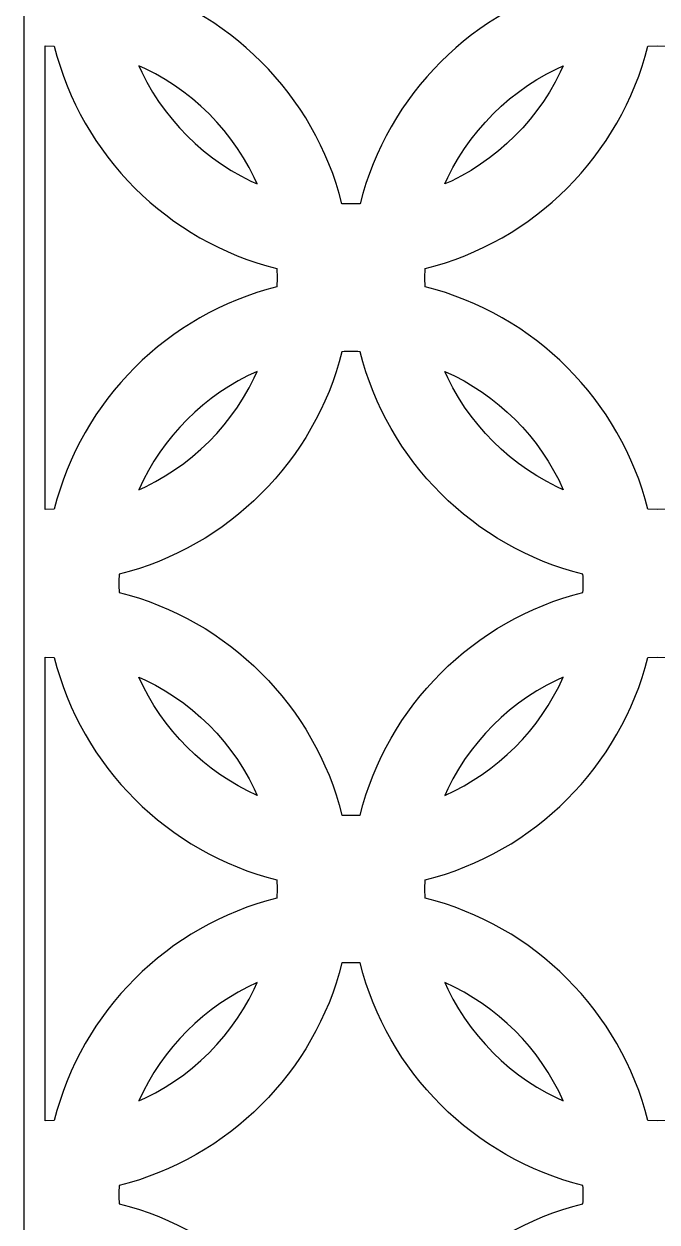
# Model space of a CAD drawing. Header units: centimetres. Extents: x 7.2 to 12.1, y -9 to 9.
# Drawn here: x 7.228 to 9.682, y 0.487 to 5.138 of the extents above; entities that cross this region are included whole.
import ezdxf

# ---------------------------------------------------------------- set-up
doc = ezdxf.new("R2010")
doc.units = ezdxf.units.CM
doc.header["$MEASUREMENT"] = 0
doc.layers.add('layer 1', color=7, linetype='Continuous')

msp = doc.modelspace()

# ---------------------------------------------------------------- linework, layer by layer
at = {"layer": 'layer 1', "color": 250, "lineweight": 30}
for points, knots in [([(7.22754, 9.00077), (7.22754, 9.00077), (12.1369, 9.00077), (12.1369, 9.00077), (12.1369, 9.00077), (12.1369, 9.00077), (12.1369, -9.00021), (12.1369, -9.00021), (12.1369, -9.00021), (12.1369, -9.00021), (7.22754, -9.00021), (7.22754, -9.00021), (7.22754, -9.00021), (7.22754, -9.00021), (7.22754, 9.00077), (7.22754, 9.00077)], [0, 0, 0, 0, 0.2, 0.2, 0.2, 0.2, 0.4, 0.4, 0.4, 0.4, 0.6, 0.6, 0.6, 0.6, 1, 1, 1, 1]), ([(7.59673, 5.30383), (8.02003, 5.19784), (8.35444, 4.86345), (8.46042, 4.44014), (8.46042, 4.44014), (8.46042, 4.44014), (8.49579, 4.43924), (8.49579, 4.43924), (8.49579, 4.43924), (8.49579, 4.43924), (8.53116, 4.44014), (8.53116, 4.44014), (8.53116, 4.44014), (8.63715, 4.86344), (8.97154, 5.19785), (9.39485, 5.30383), (9.39485, 5.30383), (9.39485, 5.30383), (9.39575, 5.3392), (9.39575, 5.3392), (9.39575, 5.3392), (9.39575, 5.3392), (9.39485, 5.37457), (9.39485, 5.37457), (9.39485, 5.37457), (8.97154, 5.48056), (8.63715, 5.81496), (8.53116, 6.23826), (8.53116, 6.23826), (8.53116, 6.23826), (8.49579, 6.23916), (8.49579, 6.23916), (8.49579, 6.23916), (8.49579, 6.23916), (8.46042, 6.23826), (8.46042, 6.23826), (8.46042, 6.23826), (8.35444, 5.81495), (8.02003, 5.48056), (7.59673, 5.37457), (7.59673, 5.37457), (7.59673, 5.37457), (7.59583, 5.3392), (7.59583, 5.3392), (7.59583, 5.3392), (7.59583, 5.3392), (7.59673, 5.30383), (7.59673, 5.30383)], [0, 0, 0, 0, 0.0769231, 0.0769231, 0.0769231, 0.0769231, 0.1538462, 0.1538462, 0.1538462, 0.1538462, 0.2307692, 0.2307692, 0.2307692, 0.2307692, 0.3076923, 0.3076923, 0.3076923, 0.3076923, 0.3846154, 0.3846154, 0.3846154, 0.3846154, 0.4615385, 0.4615385, 0.4615385, 0.4615385, 0.5384615, 0.5384615, 0.5384615, 0.5384615, 0.6153846, 0.6153846, 0.6153846, 0.6153846, 0.6923077, 0.6923077, 0.6923077, 0.6923077, 0.7692308, 0.7692308, 0.7692308, 0.7692308, 0.8461538, 0.8461538, 0.8461538, 0.8461538, 1, 1, 1, 1]), ([(7.30936, 3.25282), (7.30936, 3.25282), (7.34473, 3.25372), (7.34473, 3.25372), (7.34473, 3.25372), (7.45072, 3.67701), (7.78511, 4.01142), (8.20842, 4.1174), (8.20842, 4.1174), (8.20842, 4.1174), (8.20932, 4.15277), (8.20932, 4.15277), (8.20932, 4.15277), (8.20932, 4.15277), (8.20842, 4.18814), (8.20842, 4.18814), (8.20842, 4.18814), (7.78513, 4.29413), (7.45071, 4.62852), (7.34473, 5.05183), (7.34473, 5.05183), (7.34473, 5.05183), (7.30936, 5.05273), (7.30936, 5.05273), (7.30936, 5.05273), (7.30936, 5.05273), (7.30936, 3.25282), (7.30936, 3.25282)], [0, 0, 0, 0, 0.125, 0.125, 0.125, 0.125, 0.25, 0.25, 0.25, 0.25, 0.375, 0.375, 0.375, 0.375, 0.5, 0.5, 0.5, 0.5, 0.625, 0.625, 0.625, 0.625, 0.75, 0.75, 0.75, 0.75, 1, 1, 1, 1]), ([(9.68222, 3.25282), (9.68222, 3.25282), (9.71759, 3.25372), (9.71759, 3.25372), (9.71759, 3.25372), (9.82357, 3.67703), (10.15798, 4.01141), (10.58127, 4.1174), (10.58127, 4.1174), (10.58127, 4.1174), (10.58217, 4.15277), (10.58217, 4.15277), (10.58217, 4.15277), (10.58217, 4.15277), (10.58127, 4.18814), (10.58127, 4.18814), (10.58127, 4.18814), (10.15796, 4.29413), (9.82358, 4.62854), (9.71759, 5.05183), (9.71759, 5.05183), (9.71759, 5.05183), (9.68222, 5.05273), (9.68222, 5.05273), (9.68222, 5.05273), (9.68222, 5.05273), (9.64685, 5.05183), (9.64685, 5.05183), (9.64685, 5.05183), (9.54087, 4.62852), (9.20646, 4.29413), (8.78316, 4.18814), (8.78316, 4.18814), (8.78316, 4.18814), (8.78226, 4.15277), (8.78226, 4.15277), (8.78226, 4.15277), (8.78226, 4.15277), (8.78316, 4.1174), (8.78316, 4.1174), (8.78316, 4.1174), (9.20647, 4.01142), (9.54086, 3.67701), (9.64685, 3.25372), (9.64685, 3.25372), (9.64685, 3.25372), (9.68222, 3.25282), (9.68222, 3.25282)], [0, 0, 0, 0, 0.0769231, 0.0769231, 0.0769231, 0.0769231, 0.1538462, 0.1538462, 0.1538462, 0.1538462, 0.2307692, 0.2307692, 0.2307692, 0.2307692, 0.3076923, 0.3076923, 0.3076923, 0.3076923, 0.3846154, 0.3846154, 0.3846154, 0.3846154, 0.4615385, 0.4615385, 0.4615385, 0.4615385, 0.5384615, 0.5384615, 0.5384615, 0.5384615, 0.6153846, 0.6153846, 0.6153846, 0.6153846, 0.6923077, 0.6923077, 0.6923077, 0.6923077, 0.7692308, 0.7692308, 0.7692308, 0.7692308, 0.8461538, 0.8461538, 0.8461538, 0.8461538, 1, 1, 1, 1]), ([(7.67321, 4.97535), (7.67321, 4.97535), (7.69836, 4.96395), (7.69836, 4.96395), (7.69836, 4.96395), (7.69836, 4.96395), (7.73713, 4.94405), (7.73713, 4.94405), (7.73713, 4.94405), (7.73713, 4.94405), (7.77484, 4.92232), (7.77484, 4.92232), (7.77484, 4.92232), (7.77484, 4.92232), (7.81141, 4.89884), (7.81141, 4.89884), (7.81141, 4.89884), (7.81141, 4.89884), (7.84678, 4.87366), (7.84678, 4.87366), (7.84678, 4.87366), (7.84678, 4.87366), (7.88089, 4.84683), (7.88089, 4.84683), (7.88089, 4.84683), (7.88089, 4.84683), (7.91367, 4.81842), (7.91367, 4.81842), (7.91367, 4.81842), (7.91367, 4.81842), (7.94507, 4.78848), (7.94507, 4.78848), (7.94507, 4.78848), (7.94507, 4.78848), (7.975, 4.75709), (7.975, 4.75709), (7.975, 4.75709), (7.975, 4.75709), (8.00341, 4.72431), (8.00341, 4.72431), (8.00341, 4.72431), (8.00341, 4.72431), (8.03024, 4.6902), (8.03024, 4.6902), (8.03024, 4.6902), (8.03024, 4.6902), (8.05542, 4.65482), (8.05542, 4.65482), (8.05542, 4.65482), (8.05542, 4.65482), (8.07891, 4.61825), (8.07891, 4.61825), (8.07891, 4.61825), (8.07891, 4.61825), (8.10063, 4.58055), (8.10063, 4.58055), (8.10063, 4.58055), (8.10063, 4.58055), (8.12054, 4.54177), (8.12054, 4.54177), (8.12054, 4.54177), (8.12054, 4.54177), (8.13194, 4.51662), (8.13194, 4.51662), (8.13194, 4.51662), (8.13194, 4.51662), (8.10679, 4.52802), (8.10679, 4.52802), (8.10679, 4.52802), (8.10679, 4.52802), (8.06802, 4.54793), (8.06802, 4.54793), (8.06802, 4.54793), (8.06802, 4.54793), (8.03031, 4.56965), (8.03031, 4.56965), (8.03031, 4.56965), (8.03031, 4.56965), (7.99374, 4.59313), (7.99374, 4.59313), (7.99374, 4.59313), (7.99374, 4.59313), (7.95837, 4.61832), (7.95837, 4.61832), (7.95837, 4.61832), (7.95837, 4.61832), (7.92426, 4.64515), (7.92426, 4.64515), (7.92426, 4.64515), (7.92426, 4.64515), (7.89148, 4.67356), (7.89148, 4.67356), (7.89148, 4.67356), (7.89148, 4.67356), (7.86008, 4.7035), (7.86008, 4.7035), (7.86008, 4.7035), (7.86008, 4.7035), (7.83015, 4.73489), (7.83015, 4.73489), (7.83015, 4.73489), (7.83015, 4.73489), (7.80174, 4.76767), (7.80174, 4.76767), (7.80174, 4.76767), (7.80174, 4.76767), (7.77491, 4.80178), (7.77491, 4.80178), (7.77491, 4.80178), (7.77491, 4.80178), (7.74973, 4.83715), (7.74973, 4.83715), (7.74973, 4.83715), (7.74973, 4.83715), (7.72624, 4.87372), (7.72624, 4.87372), (7.72624, 4.87372), (7.72624, 4.87372), (7.70452, 4.91143), (7.70452, 4.91143), (7.70452, 4.91143), (7.70452, 4.91143), (7.68461, 4.9502), (7.68461, 4.9502), (7.68461, 4.9502), (7.68461, 4.9502), (7.67321, 4.97535), (7.67321, 4.97535)], [0, 0, 0, 0, 0.030303, 0.030303, 0.030303, 0.030303, 0.0606061, 0.0606061, 0.0606061, 0.0606061, 0.0909091, 0.0909091, 0.0909091, 0.0909091, 0.1212121, 0.1212121, 0.1212121, 0.1212121, 0.1515152, 0.1515152, 0.1515152, 0.1515152, 0.1818182, 0.1818182, 0.1818182, 0.1818182, 0.2121212, 0.2121212, 0.2121212, 0.2121212, 0.2424242, 0.2424242, 0.2424242, 0.2424242, 0.2727273, 0.2727273, 0.2727273, 0.2727273, 0.3030303, 0.3030303, 0.3030303, 0.3030303, 0.3333333, 0.3333333, 0.3333333, 0.3333333, 0.3636364, 0.3636364, 0.3636364, 0.3636364, 0.3939394, 0.3939394, 0.3939394, 0.3939394, 0.4242424, 0.4242424, 0.4242424, 0.4242424, 0.4545455, 0.4545455, 0.4545455, 0.4545455, 0.4848485, 0.4848485, 0.4848485, 0.4848485, 0.5151515, 0.5151515, 0.5151515, 0.5151515, 0.5454545, 0.5454545, 0.5454545, 0.5454545, 0.5757576, 0.5757576, 0.5757576, 0.5757576, 0.6060606, 0.6060606, 0.6060606, 0.6060606, 0.6363636, 0.6363636, 0.6363636, 0.6363636, 0.6666667, 0.6666667, 0.6666667, 0.6666667, 0.6969697, 0.6969697, 0.6969697, 0.6969697, 0.7272727, 0.7272727, 0.7272727, 0.7272727, 0.7575758, 0.7575758, 0.7575758, 0.7575758, 0.7878788, 0.7878788, 0.7878788, 0.7878788, 0.8181818, 0.8181818, 0.8181818, 0.8181818, 0.8484848, 0.8484848, 0.8484848, 0.8484848, 0.8787879, 0.8787879, 0.8787879, 0.8787879, 0.9090909, 0.9090909, 0.9090909, 0.9090909, 0.9393939, 0.9393939, 0.9393939, 0.9393939, 1, 1, 1, 1]), ([(9.31837, 4.97535), (9.31837, 4.97535), (9.29322, 4.96395), (9.29322, 4.96395), (9.29322, 4.96395), (9.29322, 4.96395), (9.25444, 4.94405), (9.25444, 4.94405), (9.25444, 4.94405), (9.25444, 4.94405), (9.21674, 4.92232), (9.21674, 4.92232), (9.21674, 4.92232), (9.21674, 4.92232), (9.18017, 4.89884), (9.18017, 4.89884), (9.18017, 4.89884), (9.18017, 4.89884), (9.1448, 4.87366), (9.1448, 4.87366), (9.1448, 4.87366), (9.1448, 4.87366), (9.11069, 4.84683), (9.11069, 4.84683), (9.11069, 4.84683), (9.11069, 4.84683), (9.07791, 4.81842), (9.07791, 4.81842), (9.07791, 4.81842), (9.07791, 4.81842), (9.04651, 4.78848), (9.04651, 4.78848), (9.04651, 4.78848), (9.04651, 4.78848), (9.01658, 4.75709), (9.01658, 4.75709), (9.01658, 4.75709), (9.01658, 4.75709), (8.98817, 4.72431), (8.98817, 4.72431), (8.98817, 4.72431), (8.98817, 4.72431), (8.96134, 4.6902), (8.96134, 4.6902), (8.96134, 4.6902), (8.96134, 4.6902), (8.93615, 4.65482), (8.93615, 4.65482), (8.93615, 4.65482), (8.93615, 4.65482), (8.91267, 4.61825), (8.91267, 4.61825), (8.91267, 4.61825), (8.91267, 4.61825), (8.89095, 4.58055), (8.89095, 4.58055), (8.89095, 4.58055), (8.89095, 4.58055), (8.87104, 4.54177), (8.87104, 4.54177), (8.87104, 4.54177), (8.87104, 4.54177), (8.85964, 4.51662), (8.85964, 4.51662), (8.85964, 4.51662), (8.85964, 4.51662), (8.88479, 4.52802), (8.88479, 4.52802), (8.88479, 4.52802), (8.88479, 4.52802), (8.92357, 4.54793), (8.92357, 4.54793), (8.92357, 4.54793), (8.92357, 4.54793), (8.96127, 4.56965), (8.96127, 4.56965), (8.96127, 4.56965), (8.96127, 4.56965), (8.99784, 4.59313), (8.99784, 4.59313), (8.99784, 4.59313), (8.99784, 4.59313), (9.03321, 4.61832), (9.03321, 4.61832), (9.03321, 4.61832), (9.03321, 4.61832), (9.06732, 4.64515), (9.06732, 4.64515), (9.06732, 4.64515), (9.06732, 4.64515), (9.1001, 4.67356), (9.1001, 4.67356), (9.1001, 4.67356), (9.1001, 4.67356), (9.13149, 4.7035), (9.13149, 4.7035), (9.13149, 4.7035), (9.13149, 4.7035), (9.16143, 4.73489), (9.16143, 4.73489), (9.16143, 4.73489), (9.16143, 4.73489), (9.18984, 4.76767), (9.18984, 4.76767), (9.18984, 4.76767), (9.18984, 4.76767), (9.21667, 4.80178), (9.21667, 4.80178), (9.21667, 4.80178), (9.21667, 4.80178), (9.24186, 4.83715), (9.24186, 4.83715), (9.24186, 4.83715), (9.24186, 4.83715), (9.26534, 4.87372), (9.26534, 4.87372), (9.26534, 4.87372), (9.26534, 4.87372), (9.28706, 4.91142), (9.28706, 4.91142), (9.28706, 4.91142), (9.28706, 4.91142), (9.30697, 4.9502), (9.30697, 4.9502), (9.30697, 4.9502), (9.30697, 4.9502), (9.31837, 4.97535), (9.31837, 4.97535)], [0, 0, 0, 0, 0.030303, 0.030303, 0.030303, 0.030303, 0.0606061, 0.0606061, 0.0606061, 0.0606061, 0.0909091, 0.0909091, 0.0909091, 0.0909091, 0.1212121, 0.1212121, 0.1212121, 0.1212121, 0.1515152, 0.1515152, 0.1515152, 0.1515152, 0.1818182, 0.1818182, 0.1818182, 0.1818182, 0.2121212, 0.2121212, 0.2121212, 0.2121212, 0.2424242, 0.2424242, 0.2424242, 0.2424242, 0.2727273, 0.2727273, 0.2727273, 0.2727273, 0.3030303, 0.3030303, 0.3030303, 0.3030303, 0.3333333, 0.3333333, 0.3333333, 0.3333333, 0.3636364, 0.3636364, 0.3636364, 0.3636364, 0.3939394, 0.3939394, 0.3939394, 0.3939394, 0.4242424, 0.4242424, 0.4242424, 0.4242424, 0.4545455, 0.4545455, 0.4545455, 0.4545455, 0.4848485, 0.4848485, 0.4848485, 0.4848485, 0.5151515, 0.5151515, 0.5151515, 0.5151515, 0.5454545, 0.5454545, 0.5454545, 0.5454545, 0.5757576, 0.5757576, 0.5757576, 0.5757576, 0.6060606, 0.6060606, 0.6060606, 0.6060606, 0.6363636, 0.6363636, 0.6363636, 0.6363636, 0.6666667, 0.6666667, 0.6666667, 0.6666667, 0.6969697, 0.6969697, 0.6969697, 0.6969697, 0.7272727, 0.7272727, 0.7272727, 0.7272727, 0.7575758, 0.7575758, 0.7575758, 0.7575758, 0.7878788, 0.7878788, 0.7878788, 0.7878788, 0.8181818, 0.8181818, 0.8181818, 0.8181818, 0.8484848, 0.8484848, 0.8484848, 0.8484848, 0.8787879, 0.8787879, 0.8787879, 0.8787879, 0.9090909, 0.9090909, 0.9090909, 0.9090909, 0.9393939, 0.9393939, 0.9393939, 0.9393939, 1, 1, 1, 1]), ([(8.46048, 2.06706), (8.35454, 2.49055), (8.01998, 2.82509), (7.5965, 2.93103), (7.5965, 2.93103), (7.59604, 2.94275), (7.59574, 2.95452), (7.59574, 2.96635), (7.59574, 2.96635), (7.59574, 2.97818), (7.59604, 2.98994), (7.5965, 3.00166), (7.5965, 3.00166), (8.01998, 3.1076), (8.35454, 3.44214), (8.46048, 3.86564), (8.46048, 3.86564), (8.4722, 3.86609), (8.48396, 3.8664), (8.49579, 3.8664), (8.49579, 3.8664), (8.50762, 3.8664), (8.51938, 3.86609), (8.5311, 3.86564), (8.5311, 3.86564), (8.63704, 3.44214), (8.9716, 3.1076), (9.39508, 3.00166), (9.39508, 3.00166), (9.39554, 2.98994), (9.39584, 2.97818), (9.39584, 2.96635), (9.39584, 2.96635), (9.39584, 2.95452), (9.39554, 2.94275), (9.39508, 2.93103), (9.39508, 2.93103), (8.9716, 2.82508), (8.63704, 2.49055), (8.5311, 2.06706), (8.5311, 2.06706), (8.51938, 2.0666), (8.50762, 2.0663), (8.49579, 2.0663), (8.49579, 2.0663), (8.48396, 2.0663), (8.4722, 2.0666), (8.46048, 2.06706)], [0, 0, 0, 0, 0.0769231, 0.0769231, 0.0769231, 0.0769231, 0.1538462, 0.1538462, 0.1538462, 0.1538462, 0.2307692, 0.2307692, 0.2307692, 0.2307692, 0.3076923, 0.3076923, 0.3076923, 0.3076923, 0.3846154, 0.3846154, 0.3846154, 0.3846154, 0.4615385, 0.4615385, 0.4615385, 0.4615385, 0.5384615, 0.5384615, 0.5384615, 0.5384615, 0.6153846, 0.6153846, 0.6153846, 0.6153846, 0.6923077, 0.6923077, 0.6923077, 0.6923077, 0.7692308, 0.7692308, 0.7692308, 0.7692308, 0.8461538, 0.8461538, 0.8461538, 0.8461538, 1, 1, 1, 1]), ([(8.13215, 3.78939), (8.13215, 3.78939), (8.12054, 3.76378), (8.12054, 3.76378), (8.12054, 3.76378), (8.12054, 3.76378), (8.10063, 3.725), (8.10063, 3.725), (8.10063, 3.725), (8.10063, 3.725), (8.07891, 3.6873), (8.07891, 3.6873), (8.07891, 3.6873), (8.07891, 3.6873), (8.05542, 3.65073), (8.05542, 3.65073), (8.05542, 3.65073), (8.05542, 3.65073), (8.03024, 3.61535), (8.03024, 3.61535), (8.03024, 3.61535), (8.03024, 3.61535), (8.00341, 3.58124), (8.00341, 3.58124), (8.00341, 3.58124), (8.00341, 3.58124), (7.975, 3.54846), (7.975, 3.54846), (7.975, 3.54846), (7.975, 3.54846), (7.94507, 3.51707), (7.94507, 3.51707), (7.94507, 3.51707), (7.94507, 3.51707), (7.91368, 3.48714), (7.91368, 3.48714), (7.91368, 3.48714), (7.91368, 3.48714), (7.88089, 3.45872), (7.88089, 3.45872), (7.88089, 3.45872), (7.88089, 3.45872), (7.84678, 3.4319), (7.84678, 3.4319), (7.84678, 3.4319), (7.84678, 3.4319), (7.81141, 3.40671), (7.81141, 3.40671), (7.81141, 3.40671), (7.81141, 3.40671), (7.77484, 3.38323), (7.77484, 3.38323), (7.77484, 3.38323), (7.77484, 3.38323), (7.73713, 3.36151), (7.73713, 3.36151), (7.73713, 3.36151), (7.73713, 3.36151), (7.69835, 3.3416), (7.69835, 3.3416), (7.69835, 3.3416), (7.69835, 3.3416), (7.67275, 3.32999), (7.67275, 3.32999), (7.67275, 3.32999), (7.76345, 3.53414), (7.928, 3.69869), (8.13215, 3.78939)], [0, 0, 0, 0, 0.0555556, 0.0555556, 0.0555556, 0.0555556, 0.1111111, 0.1111111, 0.1111111, 0.1111111, 0.1666667, 0.1666667, 0.1666667, 0.1666667, 0.2222222, 0.2222222, 0.2222222, 0.2222222, 0.2777778, 0.2777778, 0.2777778, 0.2777778, 0.3333333, 0.3333333, 0.3333333, 0.3333333, 0.3888889, 0.3888889, 0.3888889, 0.3888889, 0.4444444, 0.4444444, 0.4444444, 0.4444444, 0.5, 0.5, 0.5, 0.5, 0.5555556, 0.5555556, 0.5555556, 0.5555556, 0.6111111, 0.6111111, 0.6111111, 0.6111111, 0.6666667, 0.6666667, 0.6666667, 0.6666667, 0.7222222, 0.7222222, 0.7222222, 0.7222222, 0.7777778, 0.7777778, 0.7777778, 0.7777778, 0.8333333, 0.8333333, 0.8333333, 0.8333333, 0.8888889, 0.8888889, 0.8888889, 0.8888889, 1, 1, 1, 1]), ([(8.85943, 3.78939), (8.85943, 3.78939), (8.87104, 3.76378), (8.87104, 3.76378), (8.87104, 3.76378), (8.87104, 3.76378), (8.89095, 3.725), (8.89095, 3.725), (8.89095, 3.725), (8.89095, 3.725), (8.91267, 3.6873), (8.91267, 3.6873), (8.91267, 3.6873), (8.91267, 3.6873), (8.93615, 3.65073), (8.93615, 3.65073), (8.93615, 3.65073), (8.93615, 3.65073), (8.96134, 3.61535), (8.96134, 3.61535), (8.96134, 3.61535), (8.96134, 3.61535), (8.98817, 3.58124), (8.98817, 3.58124), (8.98817, 3.58124), (8.98817, 3.58124), (9.01658, 3.54846), (9.01658, 3.54846), (9.01658, 3.54846), (9.01658, 3.54846), (9.04651, 3.51707), (9.04651, 3.51707), (9.04651, 3.51707), (9.04651, 3.51707), (9.0779, 3.48714), (9.0779, 3.48714), (9.0779, 3.48714), (9.0779, 3.48714), (9.11069, 3.45872), (9.11069, 3.45872), (9.11069, 3.45872), (9.11069, 3.45872), (9.1448, 3.4319), (9.1448, 3.4319), (9.1448, 3.4319), (9.1448, 3.4319), (9.18017, 3.40671), (9.18017, 3.40671), (9.18017, 3.40671), (9.18017, 3.40671), (9.21674, 3.38323), (9.21674, 3.38323), (9.21674, 3.38323), (9.21674, 3.38323), (9.25445, 3.36151), (9.25445, 3.36151), (9.25445, 3.36151), (9.25445, 3.36151), (9.29322, 3.3416), (9.29322, 3.3416), (9.29322, 3.3416), (9.29322, 3.3416), (9.31883, 3.32999), (9.31883, 3.32999), (9.31883, 3.32999), (9.22813, 3.53414), (9.06358, 3.69869), (8.85943, 3.78939)], [0, 0, 0, 0, 0.0555556, 0.0555556, 0.0555556, 0.0555556, 0.1111111, 0.1111111, 0.1111111, 0.1111111, 0.1666667, 0.1666667, 0.1666667, 0.1666667, 0.2222222, 0.2222222, 0.2222222, 0.2222222, 0.2777778, 0.2777778, 0.2777778, 0.2777778, 0.3333333, 0.3333333, 0.3333333, 0.3333333, 0.3888889, 0.3888889, 0.3888889, 0.3888889, 0.4444444, 0.4444444, 0.4444444, 0.4444444, 0.5, 0.5, 0.5, 0.5, 0.5555556, 0.5555556, 0.5555556, 0.5555556, 0.6111111, 0.6111111, 0.6111111, 0.6111111, 0.6666667, 0.6666667, 0.6666667, 0.6666667, 0.7222222, 0.7222222, 0.7222222, 0.7222222, 0.7777778, 0.7777778, 0.7777778, 0.7777778, 0.8333333, 0.8333333, 0.8333333, 0.8333333, 0.8888889, 0.8888889, 0.8888889, 0.8888889, 1, 1, 1, 1]), ([(7.30936, 0.87996), (7.30936, 0.87996), (7.34473, 0.88086), (7.34473, 0.88086), (7.34473, 0.88086), (7.45072, 1.30417), (7.78513, 1.63855), (8.20842, 1.74455), (8.20842, 1.74455), (8.20842, 1.74455), (8.20932, 1.77992), (8.20932, 1.77992), (8.20932, 1.77992), (8.20932, 1.77992), (8.20842, 1.81529), (8.20842, 1.81529), (8.20842, 1.81529), (7.78511, 1.92127), (7.45072, 2.25568), (7.34473, 2.67897), (7.34473, 2.67897), (7.34473, 2.67897), (7.30936, 2.67987), (7.30936, 2.67987), (7.30936, 2.67987), (7.30936, 2.67987), (7.30936, 0.87996), (7.30936, 0.87996)], [0, 0, 0, 0, 0.125, 0.125, 0.125, 0.125, 0.25, 0.25, 0.25, 0.25, 0.375, 0.375, 0.375, 0.375, 0.5, 0.5, 0.5, 0.5, 0.625, 0.625, 0.625, 0.625, 0.75, 0.75, 0.75, 0.75, 1, 1, 1, 1]), ([(8.78316, 1.74455), (9.20645, 1.63856), (9.54087, 1.30417), (9.64685, 0.88086), (9.64685, 0.88086), (9.64685, 0.88086), (9.68222, 0.87996), (9.68222, 0.87996), (9.68222, 0.87996), (9.68222, 0.87996), (9.71759, 0.88086), (9.71759, 0.88086), (9.71759, 0.88086), (9.82358, 1.30415), (10.15797, 1.63856), (10.58127, 1.74455), (10.58127, 1.74455), (10.58127, 1.74455), (10.58217, 1.77992), (10.58217, 1.77992), (10.58217, 1.77992), (10.58217, 1.77992), (10.58127, 1.81529), (10.58127, 1.81529), (10.58127, 1.81529), (10.15798, 1.92128), (9.82357, 2.25566), (9.71759, 2.67897), (9.71759, 2.67897), (9.71759, 2.67897), (9.68222, 2.67987), (9.68222, 2.67987), (9.68222, 2.67987), (9.68222, 2.67987), (9.64685, 2.67897), (9.64685, 2.67897), (9.64685, 2.67897), (9.54086, 2.25568), (9.20647, 1.92127), (8.78316, 1.81529), (8.78316, 1.81529), (8.78316, 1.81529), (8.78226, 1.77992), (8.78226, 1.77992), (8.78226, 1.77992), (8.78226, 1.77992), (8.78316, 1.74455), (8.78316, 1.74455)], [0, 0, 0, 0, 0.0769231, 0.0769231, 0.0769231, 0.0769231, 0.1538462, 0.1538462, 0.1538462, 0.1538462, 0.2307692, 0.2307692, 0.2307692, 0.2307692, 0.3076923, 0.3076923, 0.3076923, 0.3076923, 0.3846154, 0.3846154, 0.3846154, 0.3846154, 0.4615385, 0.4615385, 0.4615385, 0.4615385, 0.5384615, 0.5384615, 0.5384615, 0.5384615, 0.6153846, 0.6153846, 0.6153846, 0.6153846, 0.6923077, 0.6923077, 0.6923077, 0.6923077, 0.7692308, 0.7692308, 0.7692308, 0.7692308, 0.8461538, 0.8461538, 0.8461538, 0.8461538, 1, 1, 1, 1]), ([(8.13215, 2.14331), (8.13215, 2.14331), (8.12054, 2.16891), (8.12054, 2.16891), (8.12054, 2.16891), (8.12054, 2.16891), (8.10063, 2.20769), (8.10063, 2.20769), (8.10063, 2.20769), (8.10063, 2.20769), (8.07891, 2.2454), (8.07891, 2.2454), (8.07891, 2.2454), (8.07891, 2.2454), (8.05542, 2.28197), (8.05542, 2.28197), (8.05542, 2.28197), (8.05542, 2.28197), (8.03024, 2.31734), (8.03024, 2.31734), (8.03024, 2.31734), (8.03024, 2.31734), (8.00341, 2.35145), (8.00341, 2.35145), (8.00341, 2.35145), (8.00341, 2.35145), (7.975, 2.38423), (7.975, 2.38423), (7.975, 2.38423), (7.975, 2.38423), (7.94507, 2.41562), (7.94507, 2.41562), (7.94507, 2.41562), (7.94507, 2.41562), (7.91368, 2.44555), (7.91368, 2.44555), (7.91368, 2.44555), (7.91368, 2.44555), (7.88089, 2.47397), (7.88089, 2.47397), (7.88089, 2.47397), (7.88089, 2.47397), (7.84678, 2.5008), (7.84678, 2.5008), (7.84678, 2.5008), (7.84678, 2.5008), (7.81141, 2.52598), (7.81141, 2.52598), (7.81141, 2.52598), (7.81141, 2.52598), (7.77484, 2.54946), (7.77484, 2.54946), (7.77484, 2.54946), (7.77484, 2.54946), (7.73713, 2.57119), (7.73713, 2.57119), (7.73713, 2.57119), (7.73713, 2.57119), (7.69835, 2.5911), (7.69835, 2.5911), (7.69835, 2.5911), (7.69835, 2.5911), (7.67275, 2.6027), (7.67275, 2.6027), (7.67275, 2.6027), (7.76345, 2.39856), (7.928, 2.234), (8.13215, 2.14331)], [0, 0, 0, 0, 0.0555556, 0.0555556, 0.0555556, 0.0555556, 0.1111111, 0.1111111, 0.1111111, 0.1111111, 0.1666667, 0.1666667, 0.1666667, 0.1666667, 0.2222222, 0.2222222, 0.2222222, 0.2222222, 0.2777778, 0.2777778, 0.2777778, 0.2777778, 0.3333333, 0.3333333, 0.3333333, 0.3333333, 0.3888889, 0.3888889, 0.3888889, 0.3888889, 0.4444444, 0.4444444, 0.4444444, 0.4444444, 0.5, 0.5, 0.5, 0.5, 0.5555556, 0.5555556, 0.5555556, 0.5555556, 0.6111111, 0.6111111, 0.6111111, 0.6111111, 0.6666667, 0.6666667, 0.6666667, 0.6666667, 0.7222222, 0.7222222, 0.7222222, 0.7222222, 0.7777778, 0.7777778, 0.7777778, 0.7777778, 0.8333333, 0.8333333, 0.8333333, 0.8333333, 0.8888889, 0.8888889, 0.8888889, 0.8888889, 1, 1, 1, 1]), ([(8.85943, 2.1433), (8.85943, 2.1433), (8.87104, 2.16891), (8.87104, 2.16891), (8.87104, 2.16891), (8.87104, 2.16891), (8.89095, 2.20769), (8.89095, 2.20769), (8.89095, 2.20769), (8.89095, 2.20769), (8.91267, 2.2454), (8.91267, 2.2454), (8.91267, 2.2454), (8.91267, 2.2454), (8.93615, 2.28197), (8.93615, 2.28197), (8.93615, 2.28197), (8.93615, 2.28197), (8.96134, 2.31734), (8.96134, 2.31734), (8.96134, 2.31734), (8.96134, 2.31734), (8.98817, 2.35145), (8.98817, 2.35145), (8.98817, 2.35145), (8.98817, 2.35145), (9.01658, 2.38423), (9.01658, 2.38423), (9.01658, 2.38423), (9.01658, 2.38423), (9.04651, 2.41562), (9.04651, 2.41562), (9.04651, 2.41562), (9.04651, 2.41562), (9.0779, 2.44555), (9.0779, 2.44555), (9.0779, 2.44555), (9.0779, 2.44555), (9.11069, 2.47397), (9.11069, 2.47397), (9.11069, 2.47397), (9.11069, 2.47397), (9.1448, 2.5008), (9.1448, 2.5008), (9.1448, 2.5008), (9.1448, 2.5008), (9.18017, 2.52598), (9.18017, 2.52598), (9.18017, 2.52598), (9.18017, 2.52598), (9.21674, 2.54946), (9.21674, 2.54946), (9.21674, 2.54946), (9.21674, 2.54946), (9.25445, 2.57119), (9.25445, 2.57119), (9.25445, 2.57119), (9.25445, 2.57119), (9.29322, 2.5911), (9.29322, 2.5911), (9.29322, 2.5911), (9.29322, 2.5911), (9.31883, 2.6027), (9.31883, 2.6027), (9.31883, 2.6027), (9.22813, 2.39855), (9.06358, 2.234), (8.85943, 2.1433)], [0, 0, 0, 0, 0.0555556, 0.0555556, 0.0555556, 0.0555556, 0.1111111, 0.1111111, 0.1111111, 0.1111111, 0.1666667, 0.1666667, 0.1666667, 0.1666667, 0.2222222, 0.2222222, 0.2222222, 0.2222222, 0.2777778, 0.2777778, 0.2777778, 0.2777778, 0.3333333, 0.3333333, 0.3333333, 0.3333333, 0.3888889, 0.3888889, 0.3888889, 0.3888889, 0.4444444, 0.4444444, 0.4444444, 0.4444444, 0.5, 0.5, 0.5, 0.5, 0.5555556, 0.5555556, 0.5555556, 0.5555556, 0.6111111, 0.6111111, 0.6111111, 0.6111111, 0.6666667, 0.6666667, 0.6666667, 0.6666667, 0.7222222, 0.7222222, 0.7222222, 0.7222222, 0.7777778, 0.7777778, 0.7777778, 0.7777778, 0.8333333, 0.8333333, 0.8333333, 0.8333333, 0.8888889, 0.8888889, 0.8888889, 0.8888889, 1, 1, 1, 1]), ([(8.46048, -0.3058), (8.35454, 0.1177), (8.01998, 0.45223), (7.5965, 0.55818), (7.5965, 0.55818), (7.59604, 0.5699), (7.59574, 0.58166), (7.59574, 0.59349), (7.59574, 0.59349), (7.59574, 0.60532), (7.59604, 0.61708), (7.5965, 0.6288), (7.5965, 0.6288), (8.02, 0.73474), (8.35453, 1.0693), (8.46048, 1.49278), (8.46048, 1.49278), (8.4722, 1.49324), (8.48396, 1.49354), (8.49579, 1.49354), (8.49579, 1.49354), (8.50762, 1.49354), (8.51938, 1.49324), (8.5311, 1.49278), (8.5311, 1.49278), (8.63704, 1.06928), (8.9716, 0.73475), (9.39508, 0.6288), (9.39508, 0.6288), (9.39554, 0.61708), (9.39584, 0.60532), (9.39584, 0.59349), (9.39584, 0.59349), (9.39584, 0.58166), (9.39554, 0.5699), (9.39508, 0.55818), (9.39508, 0.55818), (8.9716, 0.45223), (8.63704, 0.1177), (8.5311, -0.3058), (8.5311, -0.3058), (8.51938, -0.30626), (8.50762, -0.30656), (8.49579, -0.30656), (8.49579, -0.30656), (8.48396, -0.30656), (8.4722, -0.30626), (8.46048, -0.3058)], [0, 0, 0, 0, 0.0769231, 0.0769231, 0.0769231, 0.0769231, 0.1538462, 0.1538462, 0.1538462, 0.1538462, 0.2307692, 0.2307692, 0.2307692, 0.2307692, 0.3076923, 0.3076923, 0.3076923, 0.3076923, 0.3846154, 0.3846154, 0.3846154, 0.3846154, 0.4615385, 0.4615385, 0.4615385, 0.4615385, 0.5384615, 0.5384615, 0.5384615, 0.5384615, 0.6153846, 0.6153846, 0.6153846, 0.6153846, 0.6923077, 0.6923077, 0.6923077, 0.6923077, 0.7692308, 0.7692308, 0.7692308, 0.7692308, 0.8461538, 0.8461538, 0.8461538, 0.8461538, 1, 1, 1, 1]), ([(7.67275, 0.95713), (7.76345, 1.16127), (7.928, 1.32583), (8.13215, 1.41653), (8.13215, 1.41653), (8.13215, 1.41653), (8.12054, 1.39092), (8.12054, 1.39092), (8.12054, 1.39092), (8.12054, 1.39092), (8.10063, 1.35214), (8.10063, 1.35214), (8.10063, 1.35214), (8.10063, 1.35214), (8.07891, 1.31444), (8.07891, 1.31444), (8.07891, 1.31444), (8.07891, 1.31444), (8.05542, 1.27787), (8.05542, 1.27787), (8.05542, 1.27787), (8.05542, 1.27787), (8.03024, 1.2425), (8.03024, 1.2425), (8.03024, 1.2425), (8.03024, 1.2425), (8.00341, 1.20839), (8.00341, 1.20839), (8.00341, 1.20839), (8.00341, 1.20839), (7.975, 1.1756), (7.975, 1.1756), (7.975, 1.1756), (7.975, 1.1756), (7.94507, 1.14421), (7.94507, 1.14421), (7.94507, 1.14421), (7.94507, 1.14421), (7.91367, 1.11428), (7.91367, 1.11428), (7.91367, 1.11428), (7.91367, 1.11428), (7.88089, 1.08586), (7.88089, 1.08586), (7.88089, 1.08586), (7.88089, 1.08586), (7.84678, 1.05904), (7.84678, 1.05904), (7.84678, 1.05904), (7.84678, 1.05904), (7.81141, 1.03385), (7.81141, 1.03385), (7.81141, 1.03385), (7.81141, 1.03385), (7.77484, 1.01037), (7.77484, 1.01037), (7.77484, 1.01037), (7.77484, 1.01037), (7.73713, 0.98865), (7.73713, 0.98865), (7.73713, 0.98865), (7.73713, 0.98865), (7.69836, 0.96874), (7.69836, 0.96874), (7.69836, 0.96874), (7.69836, 0.96874), (7.67275, 0.95713), (7.67275, 0.95713)], [0, 0, 0, 0, 0.0555556, 0.0555556, 0.0555556, 0.0555556, 0.1111111, 0.1111111, 0.1111111, 0.1111111, 0.1666667, 0.1666667, 0.1666667, 0.1666667, 0.2222222, 0.2222222, 0.2222222, 0.2222222, 0.2777778, 0.2777778, 0.2777778, 0.2777778, 0.3333333, 0.3333333, 0.3333333, 0.3333333, 0.3888889, 0.3888889, 0.3888889, 0.3888889, 0.4444444, 0.4444444, 0.4444444, 0.4444444, 0.5, 0.5, 0.5, 0.5, 0.5555556, 0.5555556, 0.5555556, 0.5555556, 0.6111111, 0.6111111, 0.6111111, 0.6111111, 0.6666667, 0.6666667, 0.6666667, 0.6666667, 0.7222222, 0.7222222, 0.7222222, 0.7222222, 0.7777778, 0.7777778, 0.7777778, 0.7777778, 0.8333333, 0.8333333, 0.8333333, 0.8333333, 0.8888889, 0.8888889, 0.8888889, 0.8888889, 1, 1, 1, 1]), ([(8.85943, 1.41653), (9.06358, 1.32583), (9.22814, 1.16127), (9.31883, 0.95713), (9.31883, 0.95713), (9.31883, 0.95713), (9.29322, 0.96874), (9.29322, 0.96874), (9.29322, 0.96874), (9.29322, 0.96874), (9.25444, 0.98865), (9.25444, 0.98865), (9.25444, 0.98865), (9.25444, 0.98865), (9.21674, 1.01037), (9.21674, 1.01037), (9.21674, 1.01037), (9.21674, 1.01037), (9.18017, 1.03385), (9.18017, 1.03385), (9.18017, 1.03385), (9.18017, 1.03385), (9.1448, 1.05904), (9.1448, 1.05904), (9.1448, 1.05904), (9.1448, 1.05904), (9.11069, 1.08586), (9.11069, 1.08586), (9.11069, 1.08586), (9.11069, 1.08586), (9.07791, 1.11428), (9.07791, 1.11428), (9.07791, 1.11428), (9.07791, 1.11428), (9.04651, 1.14421), (9.04651, 1.14421), (9.04651, 1.14421), (9.04651, 1.14421), (9.01658, 1.1756), (9.01658, 1.1756), (9.01658, 1.1756), (9.01658, 1.1756), (8.98817, 1.20839), (8.98817, 1.20839), (8.98817, 1.20839), (8.98817, 1.20839), (8.96134, 1.2425), (8.96134, 1.2425), (8.96134, 1.2425), (8.96134, 1.2425), (8.93615, 1.27787), (8.93615, 1.27787), (8.93615, 1.27787), (8.93615, 1.27787), (8.91267, 1.31444), (8.91267, 1.31444), (8.91267, 1.31444), (8.91267, 1.31444), (8.89095, 1.35214), (8.89095, 1.35214), (8.89095, 1.35214), (8.89095, 1.35214), (8.87104, 1.39092), (8.87104, 1.39092), (8.87104, 1.39092), (8.87104, 1.39092), (8.85943, 1.41653), (8.85943, 1.41653)], [0, 0, 0, 0, 0.0555556, 0.0555556, 0.0555556, 0.0555556, 0.1111111, 0.1111111, 0.1111111, 0.1111111, 0.1666667, 0.1666667, 0.1666667, 0.1666667, 0.2222222, 0.2222222, 0.2222222, 0.2222222, 0.2777778, 0.2777778, 0.2777778, 0.2777778, 0.3333333, 0.3333333, 0.3333333, 0.3333333, 0.3888889, 0.3888889, 0.3888889, 0.3888889, 0.4444444, 0.4444444, 0.4444444, 0.4444444, 0.5, 0.5, 0.5, 0.5, 0.5555556, 0.5555556, 0.5555556, 0.5555556, 0.6111111, 0.6111111, 0.6111111, 0.6111111, 0.6666667, 0.6666667, 0.6666667, 0.6666667, 0.7222222, 0.7222222, 0.7222222, 0.7222222, 0.7777778, 0.7777778, 0.7777778, 0.7777778, 0.8333333, 0.8333333, 0.8333333, 0.8333333, 0.8888889, 0.8888889, 0.8888889, 0.8888889, 1, 1, 1, 1])]:
    msp.add_open_spline(points, degree=3, knots=knots, dxfattribs=at)

doc.saveas('drawing.dxf')
